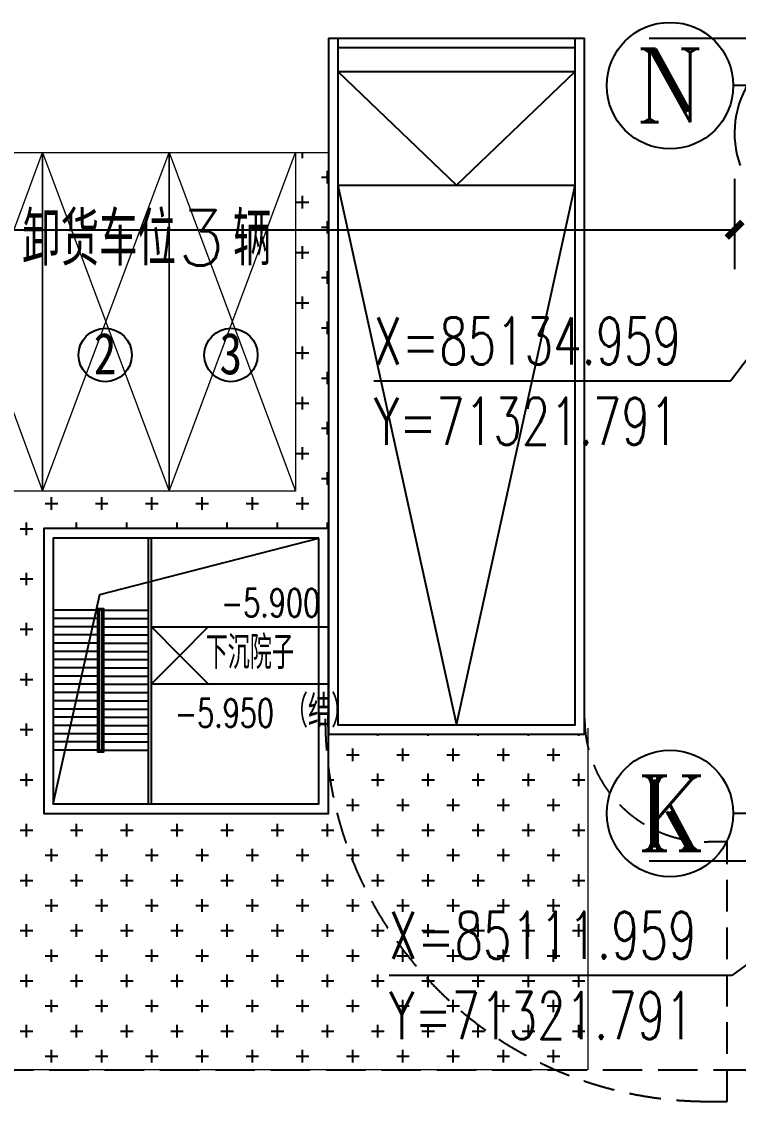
# Model space of a CAD drawing. Header units: metres. Extents: x 71066629 to 71645179, y 84793221 to 85208804.
# Drawn here: x 71292291 to 71314955, y 85102859 to 85136983 of the extents above; entities that cross this region are included whole.
import ezdxf
from ezdxf.enums import TextEntityAlignment as Align

# ---------------------------------------------------------------- set-up
doc = ezdxf.new("R2010")
doc.units = ezdxf.units.M
doc.header["$LTSCALE"] = 1000
doc.linetypes.add('DASH', pattern=[0.35, 0.25, -0.1])
doc.linetypes.add('DASHEDX2', pattern=[1.5, 1, -0.5])
for name, color, linetype in [('A_N_AREA', 21, 'Continuous'), ('A_N_AXIS', 85, 'Continuous'), ('A_N_AXIS_TEXT', 7, 'Continuous'), ('A_N_DIM_ELEV', 3, 'Continuous'), ('A_N_PUB_TEXT', 7, 'Continuous'), ('A_OTHER_MEMBER', 134, 'Continuous'), ('A_STAIR', 4, 'Continuous'), ('DIM_COOR', 3, 'Continuous'), ('G-ANNO-DIMS', 3, 'Continuous'), ('G-ANNO-LEGN', 3, 'Continuous'), ('G-ANNO-TEXT', 7, 'Continuous'), ('G-BLDG-ROOF', 34, 'Continuous'), ('G-FRIE-FLWL', 6, 'Continuous'), ('G-PLTG', 105, 'Continuous'), ('G-STRU', 134, 'Continuous'), ('PUB_TEXT', 7, 'Continuous')]:
    doc.layers.add(name, color=color, linetype=linetype)
doc.layers.add('G-PARG', color=35, linetype='Continuous', lineweight=13)
doc.layers.add('G-ROAD-园区', color=175, linetype='Continuous', lineweight=13)
doc.styles.add('_TCH_AXIS', font='romant.shx')
doc.styles.add('_TCH_DIM', font='SIMPLEX', dxfattribs={"bigfont": 'GBCBIG'})
doc.styles.add('dim_font', font='SIMPLEX.shx', dxfattribs={"width": 0.8})
doc.styles.add('GAD A', font='$ gad e.shx', dxfattribs={"width": 0.7, "bigfont": '$ gad c.shx'})
doc.styles.get("Standard").update_dxf_attribs({"font": 'txt', "bigfont": 'gbcbig.shx'})
doc.styles.add('黑体', font='simhei.ttf', dxfattribs={"width": 0.8})
doc.dimstyles.new('DIMN500', dxfattribs={"dimscale": 5, "dimtxt": 300, "dimasz": 100, "dimexe": 250, "dimexo": 300, "dimgap": 150, "dimtad": 1, "dimdec": 0, "dimzin": 0, "dimdsep": 46, "dimtxsty": 'dim_font', "dimblk": 'ARCHTICK', "dimcen": 0.09, "dimclrt": 7, "dimazin": 2, "dimtfac": 1, "dimtdec": 0, "dimtix": 1, "dimtmove": 2, "dimatfit": 3, "dimldrblk": 'ARCHTICK', "dimtolj": 1, "dimtzin": 0, "dimarcsym": 0})
pattern_1 = [(0, (0, 0), (793.75, 793.75), [396.875, -1190.625]), (90, (198.4, -198.4), (-793.75, 793.75), [396.875, -1190.625])]

# ---------------------------------------------------------------- blocks, each defined once
blk = doc.blocks.new('20130417-2#')
at = {"layer": 'A_N_AXIS'}
for p, q in [((-135500, 104000), (-142500, 104000)), ((-135500, 81000), (-142500, 81000))]:
    blk.add_line(p, q, dxfattribs=at)
for centre in [(-144500, 104000), (-144500, 81000)]:
    blk.add_circle(centre, 2000, dxfattribs=at)
at = {"layer": 'G-BLDG-ROOF'}
blk.add_arc((-139460, 102500), 3000, 90, 200.0579, dxfattribs=at)
at = {"layer": 'A_N_AXIS_TEXT', "style": '_TCH_AXIS'}
for s, height, width, p, p2 in [('N', 2317, 0.833333, (-145603, 102841), (-143397, 102841)), ('K', 2373, 0.863636, (-145573, 79814), (-143427, 79814))]:
    blk.add_text(s, height=height, dxfattribs=dict(at, width=width)).set_placement(p, p2, align=Align.FIT)
blk = doc.blocks.new('_ARCHTICK')
at = {"color": 0, "linetype": 'ByBlock', "const_width": 0.4}
blk.add_lwpolyline([(-0.5, -0.5), (0.5, 0.5)], dxfattribs=at)
blk = doc.blocks.new('*D76')
at = {"layer": 'Defpoints', "color": 0, "transparency": 16777216}
for p in [(71246451, 85133514), (71314832, 85133514), (71314832, 85130407)]:
    blk.add_point(p, dxfattribs=at)
at = {"layer": 'G-ANNO-DIMS', "color": 0, "lineweight": -2, "transparency": 16777216}
for p, q in [((71246451, 85132014), (71246451, 85129157)), ((71314832, 85132014), (71314832, 85129157)), ((71246451, 85130407), (71314832, 85130407))]:
    blk.add_line(p, q, dxfattribs=at)
at = {"layer": 'G-ANNO-DIMS', "color": 0, "lineweight": -2, "transparency": 16777216, "xscale": 500, "yscale": 500, "zscale": 500, "rotation": 180}
blk.add_blockref('_ARCHTICK', (71246451, 85130407), dxfattribs=at)
at = {"layer": 'G-ANNO-DIMS', "color": 0, "lineweight": -2, "transparency": 16777216, "xscale": 500, "yscale": 500, "zscale": 500}
blk.add_blockref('_ARCHTICK', (71314832, 85130407), dxfattribs=at)
at = {"layer": 'G-ANNO-DIMS', "color": 7, "transparency": 16777216, "insert": (71280641, 85131907), "char_height": 1500, "attachment_point": 5, "style": 'dim_font'}
blk.add_mtext('\\A1;68381', dxfattribs=at)
blk = doc.blocks.new('*D77')
at = {"layer": 'Defpoints', "color": 0, "transparency": 16777216}
for p in [(71310638, 85136459), (71317660, 85136459), (71310638, 85110459)]:
    blk.add_point(p, dxfattribs=at)
at = {"layer": 'G-ANNO-DIMS', "color": 0, "lineweight": -2, "transparency": 16777216}
for p, q in [((71312138, 85136459), (71318910, 85136459)), ((71317660, 85110459), (71317660, 85136459)), ((71312138, 85110459), (71318910, 85110459))]:
    blk.add_line(p, q, dxfattribs=at)
at = {"layer": 'G-ANNO-DIMS', "color": 0, "lineweight": -2, "transparency": 16777216, "xscale": 500, "yscale": 500, "zscale": 500}
for p, rotation in [((71317660, 85136459), 90), ((71317660, 85110459), 270)]:
    blk.add_blockref('_ARCHTICK', p, dxfattribs=dict(at, rotation=rotation))
at = {"layer": 'G-ANNO-DIMS', "color": 7, "transparency": 16777216, "insert": (71316160, 85123459), "char_height": 1500, "attachment_point": 5, "rotation": 90, "style": 'dim_font'}
blk.add_mtext('\\A1;26000', dxfattribs=at)
blk = doc.blocks.new('*D78')
at = {"layer": 'Defpoints', "color": 0, "transparency": 16777216}
for p in [(71310638, 85165250), (71317660, 85165250), (71310638, 85136459)]:
    blk.add_point(p, dxfattribs=at)
at = {"layer": 'G-ANNO-DIMS', "color": 0, "lineweight": -2, "transparency": 16777216}
for p, q in [((71312138, 85165250), (71318910, 85165250)), ((71317660, 85136459), (71317660, 85165250)), ((71312138, 85136459), (71318910, 85136459))]:
    blk.add_line(p, q, dxfattribs=at)
at = {"layer": 'G-ANNO-DIMS', "color": 0, "lineweight": -2, "transparency": 16777216, "xscale": 500, "yscale": 500, "zscale": 500}
for p, rotation in [((71317660, 85165250), 90), ((71317660, 85136459), 270)]:
    blk.add_blockref('_ARCHTICK', p, dxfattribs=dict(at, rotation=rotation))
at = {"layer": 'G-ANNO-DIMS', "color": 7, "transparency": 16777216, "insert": (71316160, 85150855), "char_height": 1500, "attachment_point": 5, "rotation": 90, "style": 'dim_font'}
blk.add_mtext('\\A1;28790', dxfattribs=at)
blk = doc.blocks.new('*D132')
at = {"layer": 'Defpoints', "color": 0, "transparency": 16777216}
for p in [(71320791, 85168310), (71240491, 85131924), (71320791, 85131924)]:
    blk.add_point(p, dxfattribs=at)
at = {"layer": 'G-ANNO-DIMS', "color": 0, "lineweight": -2, "transparency": 16777216}
for p, q in [((71240491, 85133424), (71240491, 85169560)), ((71320791, 85133424), (71320791, 85169560)), ((71240491, 85168310), (71320791, 85168310))]:
    blk.add_line(p, q, dxfattribs=at)
at = {"layer": 'G-ANNO-DIMS', "color": 0, "lineweight": -2, "transparency": 16777216, "xscale": 500, "yscale": 500, "zscale": 500, "rotation": 180}
blk.add_blockref('_ARCHTICK', (71240491, 85168310), dxfattribs=at)
at = {"layer": 'G-ANNO-DIMS', "color": 0, "lineweight": -2, "transparency": 16777216, "xscale": 500, "yscale": 500, "zscale": 500}
blk.add_blockref('_ARCHTICK', (71320791, 85168310), dxfattribs=at)
at = {"layer": 'G-ANNO-DIMS', "color": 7, "transparency": 16777216, "insert": (71280641, 85169810), "char_height": 1500, "attachment_point": 5, "style": 'dim_font'}
blk.add_mtext('\\A1;80.10', dxfattribs=at)

msp = doc.modelspace()

# ---------------------------------------------------------------- hatches: boundary and pattern name
at = {"layer": 'G-PLTG'}
h = msp.add_hatch(dxfattribs=at)
h.set_pattern_fill('CROSS', color=256, scale=500, style=0)
h.set_pattern_definition(pattern_1)
edge = h.paths.add_edge_path()
edge.add_arc((71313927.943, 85114800.374), 11941.227, 181.6355318, 246.3823528)
edge.add_line((71309143.914, 85103859.352), (71286402.125, 85103859.352))
edge.add_line((71286402.125, 85103859.352), (71281623.065, 85132845.845))
edge.add_line((71281623.065, 85132845.845), (71288956.014, 85132845.845))
edge.add_line((71288956.014, 85132845.845), (71288956.014, 85122148.292))
edge.add_line((71288956.014, 85122148.292), (71300956.014, 85122148.292))
edge.add_line((71300956.014, 85122148.292), (71300956.014, 85132845.845))
edge.add_line((71300956.014, 85132845.845), (71301991.58, 85132845.845))
edge.add_line((71301991.58, 85132845.845), (71301991.58, 85120959.553))
edge.add_line((71301991.58, 85120959.553), (71292991.581, 85120959.553))
edge.add_line((71292991.581, 85120959.553), (71292991.581, 85111959.555))
edge.add_line((71292991.581, 85111959.555), (71301991.58, 85111959.554))
edge.add_line((71301991.58, 85111959.554), (71301991.58, 85114459.553))
h = msp.add_hatch(dxfattribs=at)
h.set_pattern_fill('CROSS', color=256, scale=500, style=0)
h.set_pattern_definition(pattern_1)
h.paths.add_polyline_path([(71310191.581, 85114085.069, -0.05642594), (71310091.58, 85114957.631), (71310091.58, 85114459.554), (71301991.58, 85114459.553), (71301991.58, 85113410.262, 0.26409602), (71309177.8, 85103859.352), (71310191.581, 85103859.352)])

# ---------------------------------------------------------------- linework, layer by layer
at = {"layer": 'A_N_AREA', "linetype": 'ByBlock'}
for p, q in [((71301991.58, 85136459.553), (71302291.58, 85136459.553)), ((71309791.58, 85136459.553), (71310091.58, 85136459.553))]:
    msp.add_line(p, q, dxfattribs=at)
for points in [[(71301991.58, 85136459.553), (71301991.58, 85114459.553), (71310091.58, 85114459.554), (71310091.58, 85136459.553)], [(71302291.58, 85136459.553), (71302291.58, 85114759.553), (71309791.58, 85114759.554), (71309791.58, 85136459.553)], [(71301991.58, 85120959.553), (71292991.581, 85120959.553), (71292991.581, 85111959.555), (71301991.58, 85111959.554), (71301991.58, 85120959.553)], [(71301691.581, 85120659.553), (71293291.581, 85120659.553), (71293291.581, 85112259.555), (71301691.58, 85112259.554), (71301691.581, 85120659.555)]]:
    msp.add_lwpolyline(points, dxfattribs=at)
at = {"layer": 'A_N_DIM_ELEV'}
for p, q in [((71297294.659, 85116952.355), (71296394.659, 85117852.355)), ((71296394.659, 85117852.355), (71301986.659, 85117852.355)), ((71297294.659, 85116952.355), (71298194.659, 85117852.355)), ((71297294.659, 85116952.355), (71296394.659, 85116052.355)), ((71297294.659, 85116952.355), (71298194.659, 85116052.355)), ((71296394.659, 85116052.355), (71301986.659, 85116052.355))]:
    msp.add_line(p, q, dxfattribs=at)
at = {"layer": 'A_STAIR'}
for p, q in [((71302291.58, 85136459.553), (71309791.58, 85136459.553)), ((71302291.58, 85136159.553), (71309791.58, 85136159.553)), ((71302291.58, 85135409.553), (71309791.58, 85135409.553)), ((71302291.58, 85131809.553), (71309791.58, 85131809.553))]:
    msp.add_line(p, q, dxfattribs=at)
at = {"layer": 'A_STAIR', "linetype": 'ByBlock'}
for p, q in [((71296291.58, 85120659.553), (71296291.58, 85112259.554)), ((71296391.58, 85120659.553), (71296391.58, 85112259.554)), ((71294741.58, 85118379.554), (71293291.58, 85118379.554)), ((71294741.58, 85118119.554), (71293291.58, 85118119.554)), ((71294841.58, 85118379.554), (71296291.58, 85118379.554)), ((71294841.58, 85118119.554), (71296291.58, 85118119.554)), ((71294741.58, 85117859.554), (71293291.58, 85117859.554)), ((71294841.58, 85117859.554), (71296291.58, 85117859.554)), ((71294741.58, 85117599.554), (71293291.58, 85117599.554)), ((71294841.58, 85117599.554), (71296291.58, 85117599.554)), ((71294741.58, 85117339.554), (71293291.58, 85117339.554)), ((71294841.58, 85117339.554), (71296291.58, 85117339.554)), ((71294741.58, 85117079.554), (71293291.58, 85117079.554)), ((71294741.58, 85116819.554), (71293291.581, 85116819.554)), ((71294841.58, 85117079.554), (71296291.58, 85117079.554)), ((71294841.58, 85116819.554), (71296291.58, 85116819.554)), ((71294741.58, 85116559.554), (71293291.581, 85116559.554)), ((71294841.58, 85116559.554), (71296291.58, 85116559.554)), ((71294741.58, 85116299.554), (71293291.581, 85116299.554)), ((71294841.58, 85116299.554), (71296291.58, 85116299.554)), ((71294741.58, 85116039.554), (71293291.581, 85116039.554)), ((71294741.58, 85115779.554), (71293291.581, 85115779.554)), ((71294841.58, 85116039.554), (71296291.58, 85116039.554)), ((71294841.58, 85115779.554), (71296291.58, 85115779.554)), ((71294741.58, 85115519.554), (71293291.581, 85115519.554)), ((71294841.58, 85115519.554), (71296291.58, 85115519.554)), ((71294741.58, 85115259.554), (71293291.581, 85115259.554)), ((71294841.58, 85115259.554), (71296291.58, 85115259.554)), ((71294741.58, 85114999.554), (71293291.581, 85114999.554)), ((71294741.58, 85114739.554), (71293291.581, 85114739.554)), ((71294841.58, 85114999.554), (71296291.58, 85114999.554)), ((71294841.58, 85114739.554), (71296291.58, 85114739.554)), ((71294741.58, 85114479.554), (71293291.581, 85114479.554)), ((71294841.58, 85114479.554), (71296291.58, 85114479.554)), ((71294741.58, 85114219.554), (71293291.581, 85114219.554)), ((71294841.58, 85114219.554), (71296291.58, 85114219.554)), ((71294741.58, 85113959.554), (71293291.581, 85113959.554)), ((71294841.58, 85113959.554), (71296291.58, 85113959.554))]:
    msp.add_line(p, q, dxfattribs=at)
for points in [[(71294691.58, 85118429.554), (71294691.58, 85113909.554), (71294891.58, 85113909.554), (71294891.58, 85118429.554)], [(71294741.58, 85118379.554), (71294741.58, 85113959.554), (71294841.58, 85113959.554), (71294841.58, 85118379.554)]]:
    msp.add_lwpolyline(points, close=True, dxfattribs=at)
at = {"layer": 'DIM_COOR', "color": 3}
for p, q in [((71321791.485, 85134959.325), (71314701.021, 85125622.055)), ((71314701.021, 85125622.055), (71303426.021, 85125622.055)), ((71321791.485, 85111959.325), (71314744.01, 85106842.681)), ((71314744.01, 85106842.681), (71303909.01, 85106842.681))]:
    msp.add_line(p, q, dxfattribs=at)
at = {"layer": 'G-ANNO-LEGN', "color": 3}
for points in [[(71302291.58, 85135409.553), (71306041.58, 85131809.553), (71309791.58, 85135409.553)], [(71302291.58, 85131809.553), (71306041.58, 85114759.554), (71309791.58, 85131809.553)], [(71293291.581, 85112259.555), (71294760.054, 85118882.314), (71301691.581, 85120659.553)]]:
    msp.add_lwpolyline(points, dxfattribs=at)
at = {"layer": 'G-ANNO-TEXT'}
for centre in [(71294933.434, 85126446.704), (71298909.428, 85126446.704)]:
    msp.add_circle(centre, 843.024, dxfattribs=at)
at = {"layer": 'G-FRIE-FLWL', "linetype": 'DASH', "ltscale": 5}
msp.add_line((71240666.622, 85103859.352), (71320791.484, 85103859.352), dxfattribs=at)
at = {"layer": 'G-PARG'}
for p, q in [((71288956.014, 85132845.845), (71292956.014, 85122148.292)), ((71288956.014, 85122148.292), (71292956.014, 85132845.845)), ((71292956.014, 85132845.845), (71296956.014, 85122148.292)), ((71292956.014, 85122148.292), (71296956.014, 85132845.845)), ((71296956.014, 85132845.845), (71300956.014, 85122148.292)), ((71296956.014, 85122148.292), (71300956.014, 85132845.845))]:
    msp.add_line(p, q, dxfattribs=at)
for points in [[(71288956.014, 85132845.845), (71292956.014, 85132845.845), (71292956.014, 85122148.292), (71288956.014, 85122148.292)], [(71292956.014, 85132845.845), (71296956.014, 85132845.845), (71296956.014, 85122148.292), (71292956.014, 85122148.292)], [(71296956.014, 85132845.845), (71300956.014, 85132845.845), (71300956.014, 85122148.292), (71296956.014, 85122148.292)]]:
    msp.add_lwpolyline(points, close=True, dxfattribs=at)
at = {"layer": 'G-ROAD-园区'}
for p, q in [((71281623.065, 85132845.845), (71301991.58, 85132845.845)), ((71310191.581, 85114656.879), (71310191.581, 85103859.352)), ((71310191.581, 85103859.352), (71286402.125, 85103859.352))]:
    msp.add_line(p, q, dxfattribs=at)
at = {"layer": 'G-STRU', "linetype": 'DASHEDX2'}
msp.add_lwpolyline([(71301891.583, 85114944.943, 0.413776643), (71313995.234, 85102859.337), (71314595.234, 85102859.337), (71314595.234, 85111059.344), (71313995.234, 85111059.344, -0.413776643), (71310091.581, 85114957.177, -0.413776643)], format="xyb", dxfattribs=at)

# ---------------------------------------------------------------- block references
at = {"layer": 'A_OTHER_MEMBER', "linetype": 'ByBlock'}
msp.add_blockref('20130417-2#', (71457291.485, 85030959.325), dxfattribs=at)

# ---------------------------------------------------------------- texts
at = {"layer": 'A_N_PUB_TEXT'}
for s, height, style, width, p in [('-5.900', 892.5, '_TCH_DIM', 0.705882, (71298596.659, 85118167.355)), ('下沉院子', 1050, 'GAD A', 0.7, (71298110.014, 85116520.111)), ('-5.950', 892.5, '_TCH_DIM', 0.705882, (71297138.593, 85114687.355))]:
    msp.add_text(s, height=height, dxfattribs=dict(at, style=style, width=width)).set_placement(p)
at = {"layer": 'A_N_PUB_TEXT', "style": '_TCH_DIM'}
msp.add_text('（结）', height=1012.766, dxfattribs=at).set_placement((71300618.593, 85114687.355))
at = {"layer": 'G-ANNO-TEXT'}
for s, height, p in [('卸货车位', 1687.9433, (71292310.753, 85129272.26)), ('辆', 1687.943, (71298975.646, 85129272.26)), ('3', 1750, (71297225.646, 85129272.26))]:
    msp.add_text(s, height=height, dxfattribs=at).set_placement(p)
at = {"layer": 'G-ANNO-TEXT', "style": '黑体', "width": 0.8}
for s, p in [('2', (71294572.55, 85125837.445)), ('3', (71298548.544, 85125837.445))]:
    msp.add_text(s, height=1314.346, dxfattribs=at).set_placement(p)
at = {"layer": 'PUB_TEXT', "color": 3, "style": '_TCH_DIM', "width": 0.705882}
for s, p in [('X=85134.959', (71303426.021, 85126147.055)), ('Y=71321.791', (71303426.021, 85123609.555)), ('X=85111.959', (71303909.01, 85107367.681)), ('Y=71321.791', (71303909.01, 85104830.181))]:
    msp.add_text(s, height=1487.5, dxfattribs=at).set_placement(p)

# ---------------------------------------------------------------- dimensions: what is measured, and where the dimension line sits
at = {"layer": 'G-ANNO-DIMS'}
dim = msp.add_aligned_dim(p1=(71240491.485, 85131923.987), p2=(71320791.485, 85131923.987), distance=36385.635, text='80.10', dimstyle='DIMN500', dxfattribs=at)
dim.commit()
dim.dimension.update_dxf_attribs({"geometry": '*D132', "text_midpoint": (71280641.485, 85169809.622)})
for p1, p2, distance, picture, middle in [((71310637.935, 85136459.325), (71310637.935, 85165249.798), -7022.494, '*D78', (71316160.428, 85150854.561)), ((71310637.935, 85110459.325), (71310637.935, 85136459.325), -7022.494, '*D77', (71316160.428, 85123459.325)), ((71246450.869, 85133514.027), (71314832.042, 85133514.025), -3107.352, '*D76', (71280641.456, 85131906.673))]:
    dim = msp.add_aligned_dim(p1=p1, p2=p2, distance=distance, dimstyle='DIMN500', dxfattribs=at)
    dim.commit()
    dim.dimension.update_dxf_attribs({"geometry": picture, "text_midpoint": middle})

doc.saveas('drawing.dxf')
